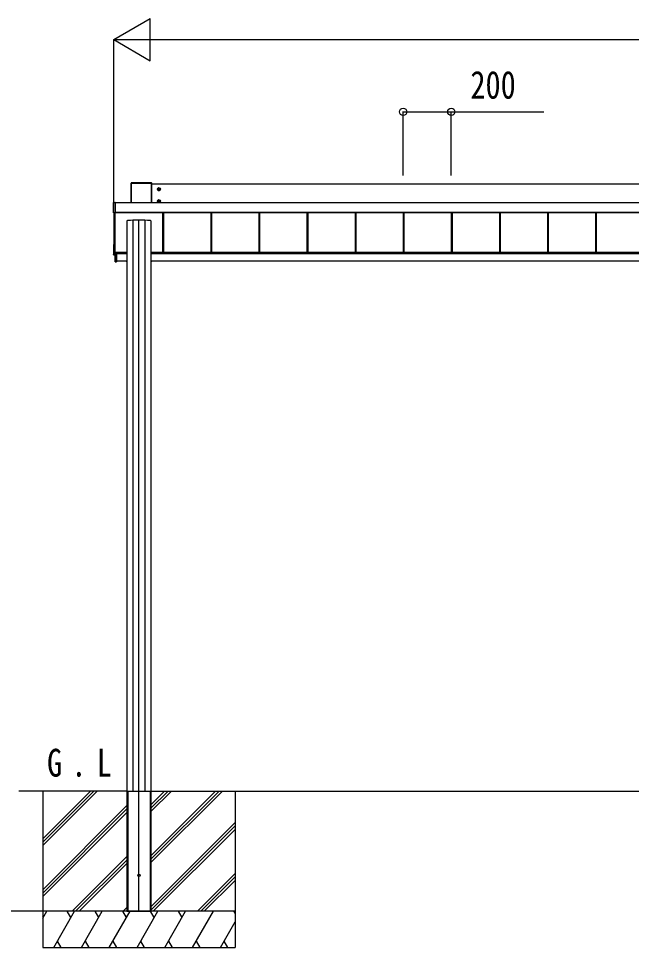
# Model space of a CAD drawing. Units: millimetres, scale not verified. Extents: x -14718 to 14718, y -10396 to 10396.
# Drawn here: x -12158 to -9610, y -7996 to -4136 of the extents above; entities that cross this region are included whole.
import ezdxf
from ezdxf.enums import TextEntityAlignment as Align

# ---------------------------------------------------------------- set-up
doc = ezdxf.new("R2010")
doc.units = ezdxf.units.MM
doc.header["$LTSCALE"] = 50
for name, color, linetype in [('0-2_USER1', 3, 'Continuous'), ('0-3_YKK_12', 2, 'Continuous'), ('0-4_YKK_A1', 4, 'Continuous'), ('0-5_YKK_D', 6, 'Continuous')]:
    doc.layers.add(name, color=color, linetype=linetype)
doc.styles.add('ＭＳ ゴシック', font='')
doc.styles.get('ＭＳ ゴシック').set_extended_font_data('MS Gothic')

msp = doc.modelspace()

# ---------------------------------------------------------------- linework, layer by layer
at = {"layer": '0-3_YKK_12'}
msp.add_line((-11657.43, -7848.8), (-11657.43, -4971.48), dxfattribs=at)
at = {"layer": '0-4_YKK_A1'}
for p, q in [((-11690.43, -4819.83), (-11690.43, -4901.98)), ((-11690.09, -4819.97), (-11690.43, -4819.83)), ((-11690.09, -4901.98), (-11690.09, -4819.97)), ((-11604.93, -4819.33), (-11689.93, -4819.33)), ((-11689.93, -4819.33), (-11689.59, -4819.47)), ((-11689.59, -4819.47), (-11689.59, -4819.95)), ((-11689.59, -4819.95), (-11689.59, -4901.98)), ((-11605.27, -4819.95), (-11689.59, -4819.95)), ((-11605.27, -4819.47), (-11604.93, -4819.33)), ((-11605.27, -4901.98), (-11605.27, -4819.95)), ((-11604.43, -4819.83), (-11604.77, -4819.97)), ((-11604.77, -4819.97), (-11604.77, -4901.98)), ((-11604.43, -4901.98), (-11604.43, -4819.83)), ((-7110.43, -4823.55), (-11604.43, -4823.55)), ((-11581.68, -4845.29), (-11567.18, -4845.29)), ((-11576.71, -4844.53), (-11577.43, -4844.53)), ((-11574.43, -4852.54), (-11574.43, -4838.04)), ((-11572.15, -4846.05), (-11571.43, -4846.05)), ((-11763.93, -4943.19), (-11763.93, -4901.21)), ((-11763.47, -4901.41), (-11763.93, -4901.21)), ((-11763.47, -4942.46), (-11763.47, -4901.41)), ((-11763.43, -4900.71), (-11757.73, -4900.71)), ((-11763.43, -4900.71), (-11762.97, -4900.91)), ((-11762.97, -4901.39), (-11762.97, -4942.45)), ((-11755.93, -4901.39), (-11762.97, -4901.39)), ((-11757.73, -4900.74), (-11757.73, -4900.71)), ((-11755.93, -4900.76), (-11757.13, -4900.76)), ((-11757.13, -4900.76), (-11757.13, -4900.76)), ((-11755.93, -4900.76), (-11757.13, -4900.76)), ((-11755.93, -4900.91), (-11755.93, -4900.76)), ((-11755.93, -4900.76), (-11755.93, -4900.76)), ((-11755.93, -4900.91), (-11755.93, -4901.39)), ((-11755.93, -4901.39), (-11755.93, -4942.45)), ((-7064.93, -4901.98), (-11755.93, -4901.98)), ((-7064.93, -4902.47), (-11755.93, -4902.47)), ((-11581.68, -4895.26), (-11567.18, -4895.26)), ((-11576.71, -4894.5), (-11577.43, -4894.5)), ((-11574.43, -4902.51), (-11574.43, -4888.01)), ((-11572.15, -4896.02), (-11571.43, -4896.02)), ((-11763.93, -4943.19), (-11763.47, -4942.46)), ((-11762.97, -4942.96), (-11763.43, -4943.69)), ((-11757.73, -4943.69), (-11763.43, -4943.69)), ((-11762.43, -4943.69), (-11762.43, -5116.1)), ((-11757.73, -4943.69), (-11757.73, -4943.57)), ((-11757.43, -4943.52), (-11757.43, -5116.16)), ((-11757.13, -4943.51), (-11755.93, -4943.51)), ((-11757.13, -4943.51), (-11757.13, -4943.51)), ((-11757.13, -4943.51), (-11755.93, -4943.51)), ((-7064.93, -4941.44), (-11755.93, -4941.44)), ((-7064.93, -4941.96), (-11755.93, -4941.96)), ((-11755.93, -4942.1), (-7064.93, -4942.1)), ((-7064.93, -4942.1), (-11755.93, -4942.1)), ((-11755.93, -4942.45), (-11755.93, -4942.96)), ((-11755.93, -4942.96), (-11755.93, -4943.51)), ((-11755.93, -4943.51), (-11755.93, -4943.51)), ((-11707.43, -4976.04), (-11707.43, -7342.3)), ((-11682.24, -4974.3), (-11682.24, -7346.3)), ((-11632.62, -4974.3), (-11632.62, -7346.3)), ((-11607.43, -4976.04), (-11607.43, -7342.3)), ((-11558.93, -4942.1), (-11558.93, -5108.33)), ((-11558.53, -4942.1), (-11558.53, -5107.38)), ((-11555.93, -4942.1), (-11555.93, -5108.33)), ((-11358.93, -4942.1), (-11358.93, -5108.33)), ((-11356.33, -4942.1), (-11356.33, -5108.33)), ((-11355.93, -4942.1), (-11355.93, -5108.33)), ((-11158.93, -4942.1), (-11158.93, -5108.33)), ((-11156.33, -4942.1), (-11156.33, -5108.33)), ((-11155.93, -4942.1), (-11155.93, -5108.33)), ((-10958.93, -4942.1), (-10958.93, -5108.33)), ((-10958.93, -4942.1), (-10958.93, -5108.33)), ((-10956.33, -4942.1), (-10956.33, -5108.33)), ((-10956.33, -4942.1), (-10956.33, -5108.33)), ((-10955.93, -4942.1), (-10955.93, -5108.33)), ((-10955.93, -4942.1), (-10955.93, -5108.33)), ((-10758.93, -4942.1), (-10758.93, -5108.33)), ((-10758.93, -4942.1), (-10758.93, -5108.33)), ((-10756.33, -4942.1), (-10756.33, -5108.33)), ((-10756.33, -4942.1), (-10756.33, -5108.33)), ((-10755.93, -4942.1), (-10755.93, -5108.33)), ((-10755.93, -4942.1), (-10755.93, -5108.33)), ((-10558.93, -4942.1), (-10558.93, -5108.33)), ((-10558.93, -4942.1), (-10558.93, -5108.33)), ((-10556.33, -4942.1), (-10556.33, -5108.33)), ((-10556.33, -4942.1), (-10556.33, -5108.33)), ((-10555.93, -4942.1), (-10555.93, -5108.33)), ((-10555.93, -4942.1), (-10555.93, -5108.33)), ((-10358.93, -4942.1), (-10358.93, -5108.33)), ((-10356.33, -4942.1), (-10356.33, -5108.33)), ((-10355.93, -4942.1), (-10355.93, -5108.33)), ((-10158.93, -4942.1), (-10158.93, -5108.33)), ((-10156.33, -4942.1), (-10156.33, -5108.33)), ((-10155.93, -4942.1), (-10155.93, -5108.33)), ((-9958.93, -4942.1), (-9958.93, -5108.33)), ((-9956.33, -4942.1), (-9956.33, -5108.33)), ((-9955.93, -4942.1), (-9955.93, -5108.33)), ((-9758.93, -4942.1), (-9758.93, -5108.33)), ((-9756.33, -4942.1), (-9756.33, -5108.33)), ((-9755.93, -4942.1), (-9755.93, -5108.33)), ((-11763.43, -5076.09), (-11763.43, -5117.14)), ((-11762.96, -5075.59), (-11762.43, -5075.56)), ((-11763.43, -5117.39), (-11763.43, -5117.14)), ((-11762.96, -5117.64), (-11757.25, -5117.99)), ((-11762.96, -5117.64), (-11762.96, -5117.89)), ((-11762.96, -5117.89), (-11756.93, -5118.27)), ((-11762.96, -5117.89), (-11762.96, -5117.89)), ((-11762.96, -5117.89), (-11756.93, -5118.27)), ((-11761.93, -5116.66), (-11757.93, -5116.66)), ((-11757.25, -5118.03), (-11757.25, -5117.99)), ((-11753.93, -5107.94), (-11757.13, -5107.94)), ((-11756.93, -5109.89), (-11756.93, -5107.94)), ((-11756.93, -5113.47), (-11756.93, -5109.89)), ((-11756.65, -5109.89), (-11756.93, -5109.89)), ((-11756.93, -5146.56), (-11756.93, -5113.47)), ((-11756.65, -5113.47), (-11756.93, -5113.47)), ((-11756.65, -5107.94), (-11756.65, -5109.89)), ((-11756.65, -5113.47), (-11756.65, -5146.56)), ((-11756.63, -5113.17), (-11756.63, -5110.19)), ((-11756.63, -5113.17), (-11756.63, -5113.17)), ((-11750.43, -5113.46), (-11756.63, -5113.47)), ((-11756.62, -5113.17), (-11756.62, -5113.17)), ((-11756.15, -5110.39), (-11756.43, -5110.39)), ((-11756.15, -5112.97), (-11756.43, -5112.97)), ((-11756.15, -5110.39), (-11756.15, -5112.97)), ((-11756.15, -5112.97), (-11750.43, -5112.96)), ((-11755.43, -5108.67), (-11755.43, -5107.94)), ((-11755.43, -5108.67), (-11750.43, -5108.66)), ((-11707.43, -5108.33), (-11754.43, -5108.33)), ((-11754.43, -5108.33), (-11754.43, -5108.61)), ((-11754.43, -5108.61), (-11754.43, -5108.67)), ((-11753.93, -5108.33), (-11753.93, -5107.94)), ((-11750.43, -5112.96), (-11750.43, -5108.66)), ((-11707.43, -5110.33), (-11750.43, -5110.33)), ((-11750.43, -5112.96), (-11750.43, -5113.16)), ((-11707.43, -5113.2), (-11750.43, -5113.2)), ((-11750.43, -5113.46), (-11750.43, -5146.94)), ((-7107.43, -5108.33), (-11607.43, -5108.33)), ((-7107.43, -5110.33), (-11607.43, -5110.33)), ((-7107.43, -5113.2), (-11607.43, -5113.2)), ((-11756.93, -5146.56), (-11756.65, -5146.56)), ((-11756.65, -5146.56), (-11750.43, -5146.94)), ((-11750.43, -5147.24), (-11756.65, -5146.86)), ((-11708.28, -5144.68), (-11750.43, -5144.68)), ((-11750.43, -5146.94), (-11750.43, -5147.24)), ((-11708.43, -5146.86), (-11708.3, -5144.68)), ((-11708.28, -5144.68), (-11707.8, -5144.68)), ((-11707.93, -5147.18), (-11708.13, -5147.18)), ((-11707.8, -5144.68), (-11707.93, -5146.86)), ((-11707.43, -5147.18), (-11707.93, -5147.18)), ((-11707.43, -5144.68), (-11707.8, -5144.68)), ((-11607.06, -5144.68), (-11607.43, -5144.68)), ((-11607.43, -5146.86), (-11606.93, -5146.86)), ((-11606.93, -5147.18), (-11607.43, -5147.18)), ((-11607.06, -5144.68), (-11606.58, -5144.68)), ((-11606.93, -5146.86), (-11607.06, -5144.68)), ((-11606.93, -5147.18), (-11606.93, -5146.86)), ((-11606.73, -5147.18), (-11606.93, -5147.18)), ((-7108.28, -5144.68), (-11606.58, -5144.68)), ((-11606.56, -5144.68), (-11606.43, -5146.86)), ((-11707.43, -7346.3), (-12157.43, -7346.3)), ((-12057.43, -7346.3), (-12057.43, -7996.3)), ((-12057.43, -7572.93), (-11830.8, -7346.3)), ((-12057.43, -7544.65), (-11859.08, -7346.3)), ((-12057.43, -7558.79), (-11845, -7346.36)), ((-11707.43, -7342.3), (-11707.43, -7846.3)), ((-11707.43, -7346.3), (-11707.13, -7346.3)), ((-11707.43, -7346.3), (-11707.43, -7846.3)), ((-11707.13, -7346.3), (-11607.73, -7346.3)), ((-11704.93, -7346.3), (-11704.93, -7846.3)), ((-11703.43, -7346.3), (-11703.43, -7846.3)), ((-11611.43, -7346.3), (-11611.43, -7846.3)), ((-11609.93, -7346.3), (-11609.93, -7846.3)), ((-11607.43, -7342.3), (-11607.43, -7846.3)), ((-11607.43, -7346.3), (-1957.43, -7346.3)), ((-11607.43, -7346.3), (-11607.43, -7846.3)), ((-11607.43, -7431.3), (-11522.43, -7346.3)), ((-11607.43, -7417.16), (-11536.57, -7346.3)), ((-11607.43, -7403.01), (-11550.72, -7346.3)), ((-11607.43, -7643.43), (-11310.34, -7346.34)), ((-11607.43, -7629.29), (-11324.48, -7346.34)), ((-11607.43, -7615.15), (-11338.62, -7346.34)), ((-11257.43, -7346.3), (-11257.43, -7996.3)), ((-12057.43, -7756.78), (-11707.43, -7406.78)), ((-12057.43, -7770.92), (-11707.43, -7420.92)), ((-12057.43, -7785.06), (-11707.43, -7435.06)), ((-11607.43, -7827.28), (-11257.43, -7477.28)), ((-11607.43, -7841.42), (-11257.43, -7491.42)), ((-11598.17, -7846.3), (-11257.43, -7505.56)), ((-11934.82, -7846.3), (-11707.43, -7618.91)), ((-11920.68, -7846.3), (-11707.43, -7633.05)), ((-11906.54, -7846.3), (-11707.43, -7647.2)), ((-11414.32, -7846.3), (-11257.43, -7689.41)), ((-11400.18, -7846.3), (-11257.43, -7703.55)), ((-11386.04, -7846.3), (-11257.43, -7717.69)), ((-11722.69, -7846.3), (-11707.43, -7831.04)), ((-11257.43, -7846.3), (-12057.43, -7846.3)), ((-12057.43, -7875.24), (-12040.72, -7846.3)), ((-11257.43, -7846.3), (-12057.43, -7846.3)), ((-12055.72, -7872.28), (-12057.43, -7869.32)), ((-12011.85, -7996.3), (-11925.25, -7846.3)), ((-11940.25, -7872.28), (-11955.25, -7846.3)), ((-11896.38, -7996.3), (-11809.78, -7846.3)), ((-11824.78, -7872.28), (-11839.78, -7846.3)), ((-11780.91, -7996.3), (-11694.31, -7846.3)), ((-11709.31, -7872.28), (-11724.31, -7846.3)), ((-11707.43, -7846.3), (-11607.43, -7846.3)), ((-11665.44, -7996.3), (-11578.84, -7846.3)), ((-11593.84, -7872.28), (-11608.84, -7846.3)), ((-11549.97, -7996.3), (-11463.37, -7846.3)), ((-11478.37, -7872.28), (-11493.37, -7846.3)), ((-11434.5, -7996.3), (-11347.9, -7846.3)), ((-11257.43, -7854.96), (-11262.43, -7846.3)), ((-11319.03, -7996.3), (-11257.43, -7889.6)), ((-11996.86, -7970.32), (-11981.86, -7996.3)), ((-11881.39, -7970.32), (-11866.39, -7996.3)), ((-11765.92, -7970.32), (-11750.92, -7996.3)), ((-11650.44, -7970.32), (-11635.44, -7996.3)), ((-11534.98, -7970.32), (-11519.98, -7996.3)), ((-11419.5, -7970.32), (-11404.51, -7996.3)), ((-11304.03, -7970.32), (-11289.04, -7996.3)), ((-12057.43, -7996.3), (-11257.43, -7996.3))]:
    msp.add_line(p, q, dxfattribs=at)
for points in [[(-11689.59, -4819.47), (-11605.27, -4819.47), (-11605.27, -4819.95)], [(-11577.43, -4844.53), (-11577.43, -4846.05), (-11576.71, -4846.05)], [(-11573.67, -4843.01), (-11573.67, -4842.29), (-11575.19, -4842.29), (-11575.19, -4843.01)], [(-11575.19, -4847.57), (-11575.19, -4848.29), (-11573.67, -4848.29), (-11573.67, -4847.57)], [(-11571.43, -4846.05), (-11571.43, -4844.53), (-11572.15, -4844.53)], [(-11762.97, -4901.39), (-11762.97, -4900.91), (-11755.93, -4900.91)], [(-11757.63, -4900.76), (-11757.67, -4900.75), (-11757.73, -4900.74)], [(-11577.43, -4894.5), (-11577.43, -4896.02), (-11576.71, -4896.02)], [(-11573.67, -4892.98), (-11573.67, -4892.26), (-11575.19, -4892.26), (-11575.19, -4892.98)], [(-11575.19, -4897.54), (-11575.19, -4898.26), (-11573.67, -4898.26), (-11573.67, -4897.54)], [(-11571.43, -4896.02), (-11571.43, -4894.5), (-11572.15, -4894.5)], [(-11755.93, -4942.96), (-11762.97, -4942.96), (-11762.97, -4942.45), (-11755.93, -4942.45)], [(-11762.43, -5116.1), (-11762.43, -5116.68), (-11756.93, -5117.01)], [(-11756.62, -5113.17), (-11756.63, -5113.17), (-11756.63, -5113.17)], [(-11756.61, -5113.17), (-11750.43, -5113.16), (-11750.43, -5113.46)], [(-11756.43, -5112.99), (-11756.43, -5112.97), (-11756.43, -5110.39)], [(-11707.93, -5147.18), (-11707.93, -5146.86), (-11707.43, -5146.86)], [(-11707.13, -7346.3), (-11607.73, -7346.3), (-11607.43, -7346.3)]]:
    msp.add_lwpolyline(points, dxfattribs=at)
for points in [[(-11574.43, -4839.51), (-11579.43, -4842.4), (-11579.43, -4848.18), (-11574.43, -4851.06), (-11569.43, -4848.18), (-11569.43, -4842.4)], [(-11574.43, -4889.48), (-11579.43, -4892.37), (-11579.43, -4898.14), (-11574.43, -4901.03), (-11569.43, -4898.14), (-11569.43, -4892.37)]]:
    msp.add_lwpolyline(points, close=True, dxfattribs=at)
for centre, radius in [((-11574.43, -4845.29), 6.25), ((-11574.43, -4845.29), 5), ((-11574.43, -4895.26), 6.25), ((-11574.43, -4895.26), 5), ((-11657.43, -7696.3), 5)]:
    msp.add_circle(centre, radius, dxfattribs=at)
for centre, radius, start, end in [((-11689.59, -4819.97), 0.5, 90.15046, 179.81463), ((-11689.71, -4824.07), 4.12, 88.40447, 95.35624), ((-11605.27, -4819.97), 0.5, 0.18537, 89.84954), ((-11605.15, -4824.07), 4.12, 84.64376, 91.59553), ((-11574.43, -4845.29), 5.58, 153.74848, 206.25152), ((-11574.43, -4845.29), 5.58, 93.74848, 146.25152), ((-11574.43, -4845.29), 5.58, 213.74848, 266.25152), ((-11576.71, -4843.01), 1.52, 270, 0), ((-11576.71, -4847.57), 1.52, 0, 90), ((-11574.43, -4845.29), 5.58, 33.74848, 86.25152), ((-11574.43, -4845.29), 5.58, 273.74848, 326.25152), ((-11572.15, -4843.01), 1.52, 180, 270), ((-11572.15, -4847.57), 1.52, 90, 180), ((-11574.43, -4845.29), 5.58, 333.74848, 26.25152), ((-11762.97, -4901.41), 0.5, 90.15046, 179.81463), ((-11763.09, -4905.51), 4.12, 88.40447, 95.35624), ((-11757.55, -4899.01), 1.74, 265.66516, 269.50049), ((-11574.43, -4895.26), 5.58, 153.74848, 206.25152), ((-11574.43, -4895.26), 5.58, 93.74848, 146.25152), ((-11574.43, -4895.26), 5.58, 213.74848, 266.25152), ((-11576.71, -4892.98), 1.52, 270, 0), ((-11576.71, -4897.54), 1.52, 0, 90), ((-11574.43, -4895.26), 5.58, 33.74848, 86.25152), ((-11574.43, -4895.26), 5.58, 273.74848, 326.25152), ((-11572.15, -4892.98), 1.52, 180, 270), ((-11572.15, -4897.54), 1.52, 90, 180), ((-11574.43, -4895.26), 5.58, 333.74848, 26.25152), ((-11763.09, -4946.56), 4.12, 88.40447, 95.35624), ((-11762.97, -4942.46), 0.502, 180.349, 269.68592), ((-11757.73, -4943.27), 0.301, 269.99262, 297.9043), ((-11757.22, -4946.22), 2.71, 88.10375, 98.40666), ((-11762.93, -5076.09), 0.5, 93.48119, 179.98396), ((-11762.93, -5117.14), 0.5, 180.01604, 266.51881), ((-11762.93, -5117.39), 0.5, 180, 266.3803), ((-11762.93, -5117.39), 0.5, 180.01604, 266.51881), ((-11761.93, -5116.16), 0.5, 180.01746, 270.01745), ((-11757.93, -5116.16), 0.5, 269.98255, 359.98254), ((-11757.13, -5107.64), 0.3, 180.01748, 270.01745), ((-11757.23, -5117.69), 0.3, 266.48405, 359.9811), ((-11757.23, -5117.73), 0.3, 266.48405, 359.9811), ((-11756.63, -5109.89), 0.3, 180.01746, 270.01745), ((-11756.63, -5113.47), 0.3, 90.12237, 180), ((-11755.3, -5109.96), 1.35, 177.08798, 189.90325), ((-11755.43, -5113.39), 1.22, 169.53624, 183.72385), ((-11755.42, -5113.35), 1.21, 171.62247, 185.82998), ((-11755.38, -5113.4), 1.25, 169.72631, 183.54265), ((-11756.61, -5113.47), 0.3, 90.22184, 92.22662), ((-11756.61, -5113.31), 0.141, 90.0241, 94.22537), ((-11756.22, -5114.96), 1.98, 88.04873, 96.20074), ((-11756.63, -5146.56), 0.3, 180, 266.5), ((-11755.42, -5146.71), 1.24, 173.06854, 186.93146), ((-11708.13, -5146.88), 0.3, 176.5, 270), ((-11606.73, -5146.88), 0.3, 270, 3.5)]:
    msp.add_arc(centre, radius, start, end, dxfattribs=at)
for centre, major_axis, ratio, start_param, end_param in [((-11689.93, -4819.83), (0.382, -0.325), 0.996231, 2.2770247, 3.8440941), ((-11604.93, -4819.83), (0.382, 0.325), 0.996231, 5.5806839, 7.1477533), ((-11763.43, -4901.21), (0.382, -0.325), 0.996231, 2.2770247, 3.8440941), ((-11757.13, -4900.74), (0.6, 0), 0.026226, 3.1415927, 3.8726279), ((-11757.13, -4900.74), (0.6, 0), 0.026226, 3.8726279, 4.712389), ((-11763.43, -4943.19), (0.382, 0.325), 0.996231, 2.4390913, 4.0061606), ((-11757.13, -4943.57), (0.6, 0), 0.096025, 1.5707963, 3.1415927), ((-11757.73, -4943.39), (0, 0.3), 0.998743, 3.1415927, 4.2299164), ((-11657.43, -4976.04), (50, 0), 0.04, 6.2831853, 9.424778), ((-11756.65, -5118.07), (0.6, -0.037), 0.034769, 3.1437205, 4.2258199), ((-11756.65, -5110.39), (0.301, 0.4), 0.997782, 5.3593221, 6.9301184), ((-11756.65, -5112.97), (0.301, 0.4), 0.997782, 3.7885257, 3.8252324), ((-11756.63, -5110.39), (0.108, 0.169), 0.994155, 5.2849907, 6.855787), ((-11756.63, -5112.97), (-0.145, 0.15), 0.921201, 2.3686772, 3.9027669), ((-11756.63, -5112.97), (0.482, -0.007), 0.414889, 4.7553012, 6.2893908), ((-11756.13, -5112.97), (0.001, 0.2), 0.09157, 1.5714198, 1.6062613), ((-11707.93, -5146.88), (0.5, -0.018), 0.036539, 1.5736281, 3.1406975), ((-11606.93, -5146.88), (0.5, 0.018), 0.036539, 0.0008951, 1.5679645)]:
    msp.add_ellipse(centre, major_axis=major_axis, ratio=ratio, start_param=start_param, end_param=end_param, dxfattribs=at)
at = {"layer": '0-5_YKK_D'}
for p, q in [((-11762.43, -4223.55), (-11610.88, -4136.05)), ((-11610.88, -4311.05), (-11610.88, -4136.05)), ((-11762.43, -4942.69), (-11762.43, -4222.55)), ((-11762.43, -4223.55), (-11610.88, -4311.05)), ((-11762.43, -4223.55), (-11459.32, -4223.55)), ((-11587.43, -4223.55), (-2527.43, -4223.55)), ((-10558.93, -4788.39), (-10558.93, -4522.55)), ((-10358.93, -4788.39), (-10358.93, -4522.55)), ((-12058.43, -7846.3), (-12358.43, -7846.3))]:
    msp.add_line(p, q, dxfattribs=at)
msp.add_lwpolyline([(-10558.93, -4523.55), (-10358.93, -4523.55), (-9973.83, -4523.55)], dxfattribs=at)
for centre in [(-10558.93, -4523.55), (-10358.93, -4523.55)]:
    msp.add_circle(centre, 14.88, dxfattribs=at)

# ---------------------------------------------------------------- texts
at = {"layer": '0-2_USER1', "style": 'ＭＳ ゴシック', "width": 0.8}
for s, p in [('G', (-12039.43, -7320.99)), ('L', (-11832.56, -7320.99)), ('.', (-11938.63, -7320.99))]:
    msp.add_text(s, height=115.5, dxfattribs=at).set_placement(p, align=Align.BOTTOM_LEFT)
at = {"layer": '0-5_YKK_D', "style": 'ＭＳ ゴシック', "width": 0.8}
msp.add_text('200', height=115.5, dxfattribs=at).set_placement((-10279.43, -4503.55), align=Align.BOTTOM_LEFT)

doc.saveas('drawing.dxf')
